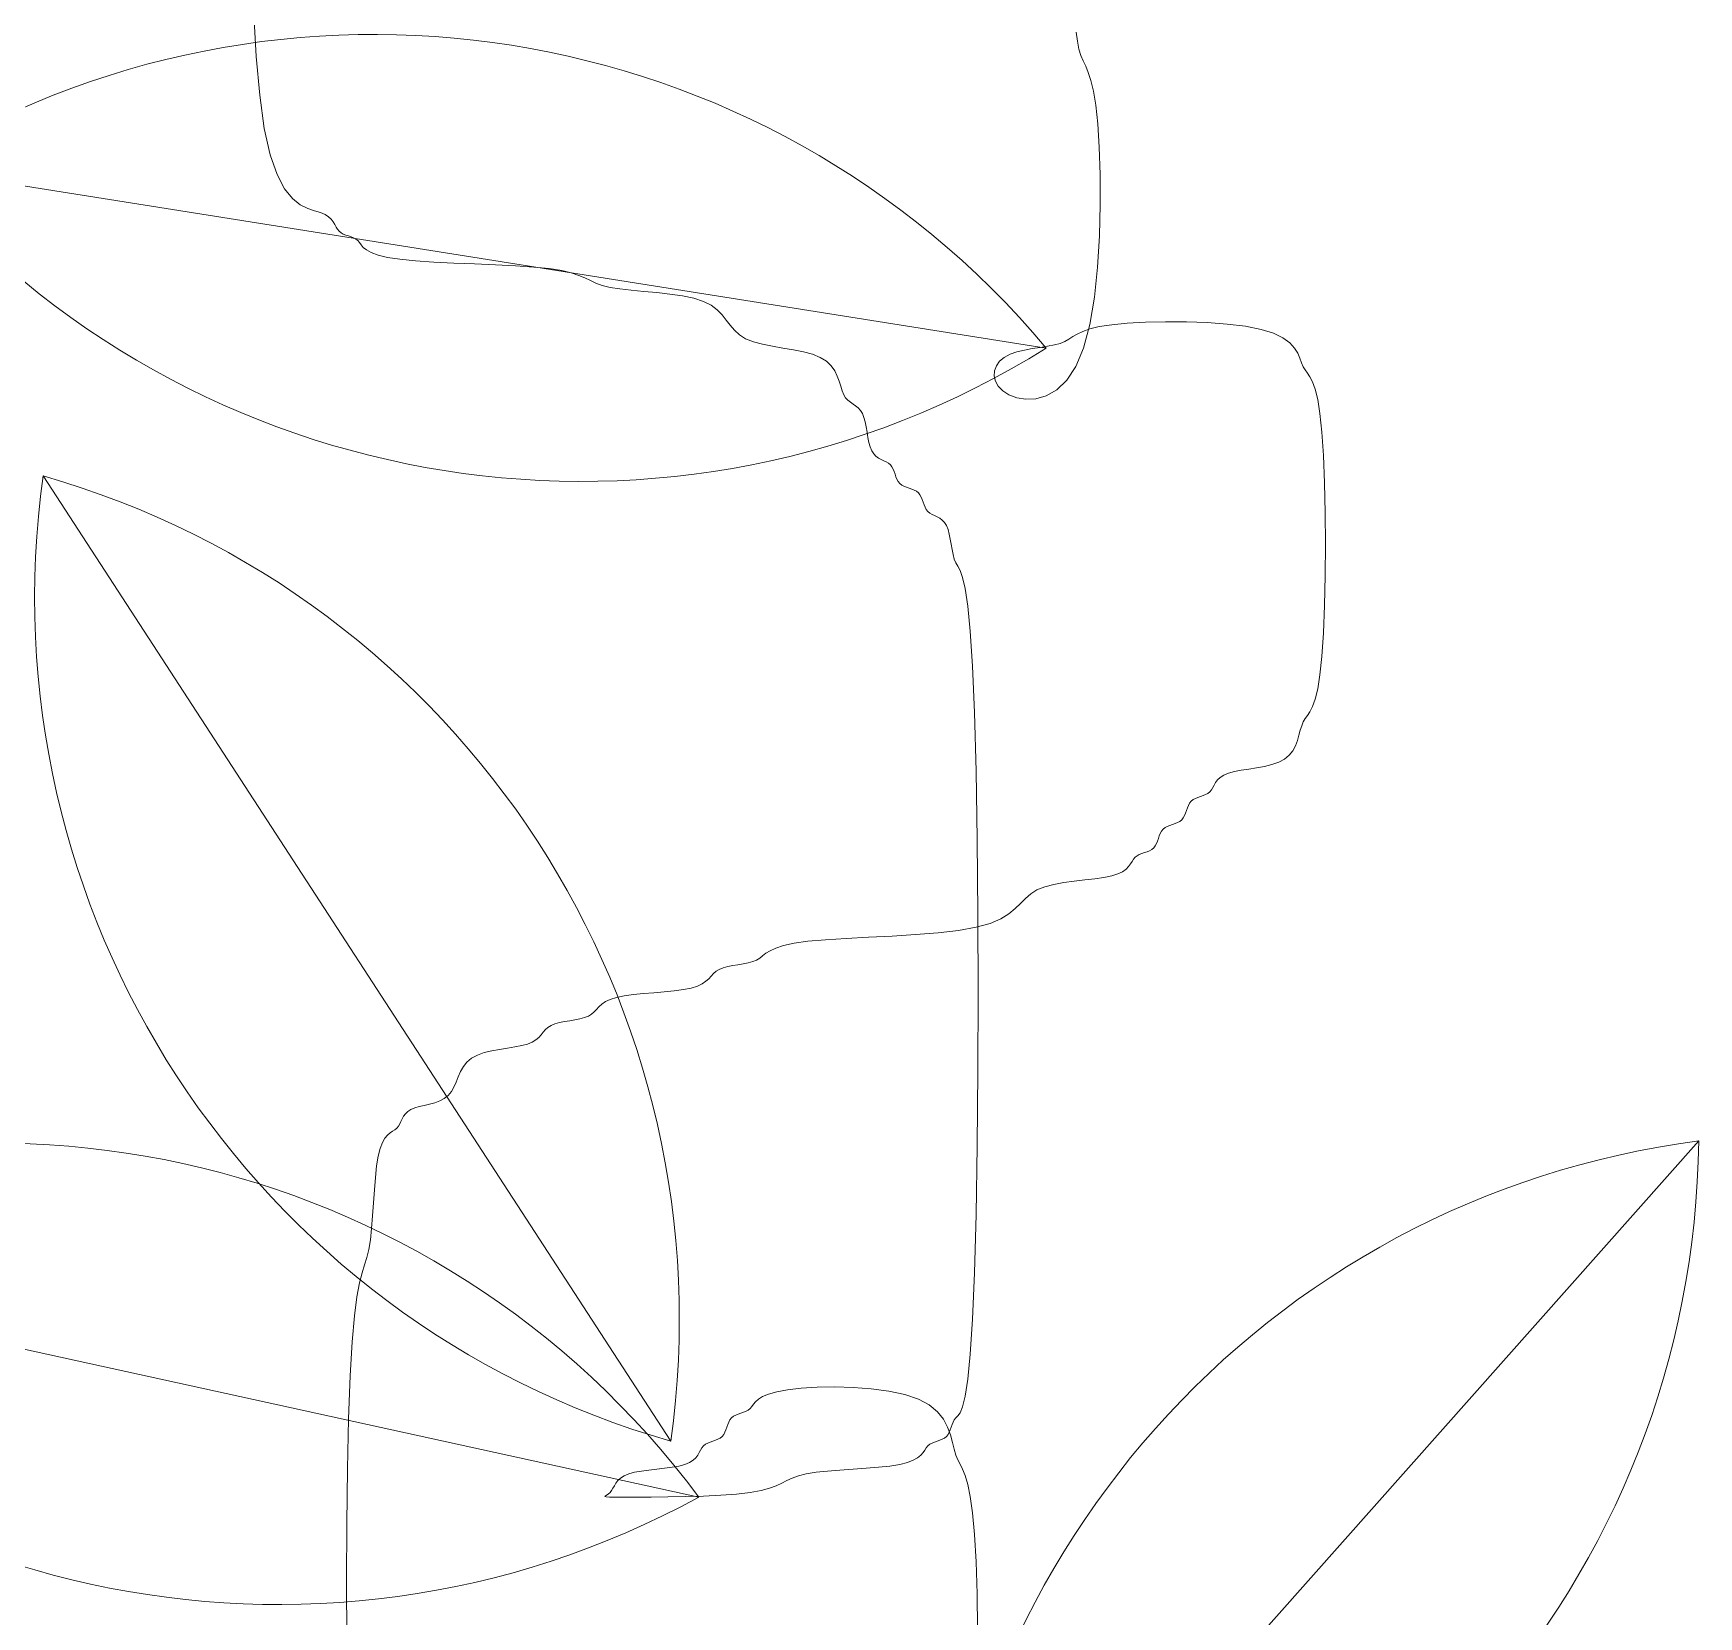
# Model space of a CAD drawing. Header units: millimetres. Extents: x 42 to 552, y 43 to 535.
# Drawn here: x 284.178 to 284.2739, y 504.5804 to 504.6715 of the extents above; entities that cross this region are included whole.
import ezdxf

# ---------------------------------------------------------------- set-up
doc = ezdxf.new("R2010")
doc.units = ezdxf.units.MM
doc.header["$LTSCALE"] = 0.75
doc.header["$MEASUREMENT"] = 0
doc.layers.add('Gramado', color=9, linetype='Continuous', lineweight=0)

# ---------------------------------------------------------------- blocks, each defined once
blk = doc.blocks.new('arbusto8vista')
for p, q in [((-0.5309027237564692, 0.4930207327481213), (-0.5306358024054703, 0.4881290578966286)), ((-0.1953628199315176, 0.4909351350094227), (-0.1952219963452819, 0.4898849791267281)), ((-0.1952219963452819, 0.4898849791267281), (-0.1950433389538659, 0.488986045691135)), ((-0.5306358024054703, 0.4881290578966286), (-0.5302427754092776, 0.4836658509153295)), ((-0.1950433389538659, 0.488986045691135), (-0.1948184407295059, 0.488263538291335)), ((-0.1948184407295059, 0.488263538291335), (-0.1945557091590331, 0.4876418449412654)), ((-0.1945557091590331, 0.4876418449412654), (-0.194267755357771, 0.4870201497611646)), ((-0.194267755357771, 0.4870201497611646), (-0.1939671904411284, 0.486297636871285)), ((-0.1939671904411284, 0.486297636871285), (-0.1936666255244859, 0.4853734903918649)), ((-0.1936666255244859, 0.4853734903918649), (-0.1933786717232238, 0.484146894443171)), ((-0.5302427754092776, 0.4836658509153295), (-0.5297110325705887, 0.4798453457393492)), ((-0.1933786717232238, 0.484146894443171), (-0.1931159401527225, 0.4825170331454416)), ((-0.1931159401527225, 0.4825170331454416), (-0.1928910419283625, 0.4803830906189148)), ((-0.5297110325705887, 0.4798453457393492), (-0.5290363706433823, 0.4768271676386888)), ((-0.1928910419283625, 0.4803830906189148), (-0.1927176389388308, 0.4776862576766661)), ((-0.1927176389388308, 0.4776862576766661), (-0.1926135961657849, 0.4745357519030051)), ((-0.5290363706433823, 0.4768271676386888), (-0.528248214186334, 0.4745525072230947)), ((-0.528248214186334, 0.4745525072230947), (-0.5273843947094292, 0.4729079464372177)), ((-0.1988096237131174, 0.4545740692399534), (-0.3297209789950557, 0.4753225673448611)), ((-0.1926135961657849, 0.4745357519030051), (-0.1925978293642174, 0.4710827975750789)), ((-0.5273843947094292, 0.4729079464372177), (-0.5264827437225961, 0.4717800672256942)), ((-0.5264827437225961, 0.4717800672256942), (-0.5255810927357629, 0.4710554515331751)), ((-0.5255810927357629, 0.4710554515331751), (-0.5247172732588581, 0.4706206813043252)), ((-0.5247172732588581, 0.4706206813043252), (-0.5239291168018099, 0.4703623384837812)), ((-0.5239291168018099, 0.4703623384837812), (-0.5232544548746034, 0.4701670050161937)), ((-0.5232544548746034, 0.4701670050161937), (-0.5227206101833701, 0.4699422662180552)), ((-0.5227206101833701, 0.4699422662180552), (-0.5223128702192241, 0.4696797208931116)), ((-0.1925978293642174, 0.4710827975750789), (-0.1926892542890926, 0.4674786189700058)), ((-0.5223128702192241, 0.4696797208931116), (-0.522006013669511, 0.4693919712169929)), ((-0.522006013669511, 0.4693919712169929), (-0.5217748192215481, 0.4690916193652583)), ((-0.5217748192215481, 0.4690916193652583), (-0.5215940655627094, 0.4687912675135379)), ((-0.5215940655627094, 0.4687912675135379), (-0.521438531380312, 0.4685035178374051)), ((-0.521438531380312, 0.4685035178374051), (-0.5212829953617018, 0.4682409725124757)), ((-0.5212829953617018, 0.4682409725124757), (-0.5211022361942241, 0.468016233714323)), ((-0.5211022361942241, 0.468016233714323), (-0.5208773379698926, 0.4678377029442089)), ((-0.5208773379698926, 0.4678377029442089), (-0.5206146063993913, 0.4676969790058791)), ((-0.5206146063993913, 0.4676969790058791), (-0.5203266525981292, 0.4675814600287538)), ((-0.5203266525981292, 0.4675814600287538), (-0.5200260876814866, 0.4674785441422387)), ((-0.5200260876814866, 0.4674785441422387), (-0.5197255227648441, 0.4673756294757396)), ((-0.5197255227648441, 0.4673756294757396), (-0.519437568963582, 0.4672601141586767)), ((-0.519437568963582, 0.4672601141586767), (-0.5191748373930807, 0.4671193963204416)), ((-0.5191748373930807, 0.4671193963204416), (-0.5189499391687491, 0.4669408740904402)), ((-0.5189499391687491, 0.4669408740904402), (-0.5187639255993872, 0.4667161461707963)), ((-0.5187639255993872, 0.4667161461707963), (-0.5185716087675871, 0.4664536135543784)), ((-0.5185716087675871, 0.4664536135543784), (-0.5183162409494173, 0.4661658778067874)), ((-0.5183162409494173, 0.4661658778067874), (-0.5179410744208894, 0.4658655404936098)), ((-0.1926892542890926, 0.4674786189700058), (-0.1929067866953744, 0.4638744403649468)), ((-0.5179410744208894, 0.4658655404936098), (-0.517389361458072, 0.4655652031804323)), ((-0.517389361458072, 0.4655652031804323), (-0.5166043543369767, 0.4652774674328413)), ((-0.5166043543369767, 0.4652774674328413), (-0.515529305333672, 0.4650149348164234)), ((-0.515529305333672, 0.4650149348164234), (-0.514107466724198, 0.4647902068967795)), ((-0.514107466724198, 0.4647902068967795), (-0.5123083627939593, 0.464611684666778)), ((-0.5123083627939593, 0.464611684666778), (-0.5102066058661308, 0.4644709668285429)), ((-0.5102066058661308, 0.4644709668285429), (-0.5079030802732518, 0.4643554515114658)), ((-0.5079030802732518, 0.4643554515114658), (-0.505498670347805, 0.464252536844981)), ((-0.505498670347805, 0.464252536844981), (-0.5030942604223867, 0.4641496209584659)), ((-0.5030942604223867, 0.4641496209584659), (-0.5007907348294793, 0.4640341019813405)), ((-0.5007907348294793, 0.4640341019813405), (-0.4986889779016792, 0.4638933780430108)), ((-0.4986889779016792, 0.4638933780430108), (-0.4968898739714405, 0.4637148472728967)), ((-0.4968898739714405, 0.4637148472728967), (-0.4954638318863545, 0.463490108474744)), ((-0.4954638318863545, 0.463490108474744), (-0.4943593585538508, 0.4632275631498146)), ((-0.4943593585538508, 0.4632275631498146), (-0.4934944853963259, 0.4629398134736817)), ((-0.4934944853963259, 0.4629398134736817), (-0.4927872438362613, 0.4626394616219613)), ((-0.4927872438362613, 0.4626394616219613), (-0.4921556652960817, 0.4623391097702267)), ((-0.4921556652960817, 0.4623391097702267), (-0.4915177811981835, 0.4620513600941081)), ((-0.1929067866953744, 0.4638744403649468), (-0.1932693423380272, 0.4604214860370206)), ((-0.4915177811981835, 0.4620513600941081), (-0.4907916229650482, 0.4617888147691644)), ((-0.4907916229650482, 0.4617888147691644), (-0.4898952220190722, 0.461564075971026)), ((-0.4898952220190722, 0.461564075971026), (-0.4887707800160968, 0.4613844949687689)), ((-0.4887707800160968, 0.4613844949687689), (-0.487457179545288, 0.461236419405509)), ((-0.487457179545288, 0.461236419405509), (-0.4860174734293139, 0.4611009460178366)), ((-0.4860174734293139, 0.4611009460178366), (-0.4845147144907287, 0.4609591715423704)), ((-0.4845147144907287, 0.4609591715423704), (-0.4830119555521151, 0.460792192715715)), ((-0.4830119555521151, 0.460792192715715), (-0.481572249436141, 0.4605811062744749)), ((-0.481572249436141, 0.4605811062744749), (-0.4802586489653322, 0.4603070089552403)), ((-0.4802586489653322, 0.4603070089552403), (-0.4791342069623568, 0.4599509974946301)), ((-0.1932693423380272, 0.4604214860370206), (-0.1937958369720434, 0.4572709802633597)), ((-0.4791342069623568, 0.4599509974946301), (-0.4782420094919928, 0.459501519898339)), ((-0.4782420094919928, 0.459501519898339), (-0.4775452755880565, 0.4589764292484659)), ((-0.4775452755880565, 0.4589764292484659), (-0.4769872575265879, 0.4584009298962144)), ((-0.4769872575265879, 0.4584009298962144), (-0.4765112075836271, 0.4578002261927594)), ((-0.4765112075836271, 0.4578002261927594), (-0.4760603780352426, 0.4571995224893044)), ((-0.4760603780352426, 0.4571995224893044), (-0.4755780211574461, 0.4566240231370529)), ((-0.4755780211574461, 0.4566240231370529), (-0.4750073892262776, 0.4560989324871798)), ((-0.1952451265931359, 0.4561871477163493), (-0.1946156460800808, 0.4564874995680839)), ((-0.1946156460800808, 0.4564874995680839), (-0.1937906997052892, 0.4567752492442025)), ((-0.1937958369720434, 0.4572709802633597), (-0.1945051863523872, 0.4545741473211109)), ((-0.1937906997052892, 0.4567752492442025), (-0.1927009290885451, 0.4570377945691462)), ((-0.1927009290885451, 0.4570377945691462), (-0.1912769758494903, 0.4572625333672846)), ((-0.1912769758494903, 0.4572625333672846), (-0.1894778555463574, 0.4574379136951734)), ((-0.1894778555463574, 0.4574379136951734), (-0.1873760794913153, 0.4575565845378833)), ((-0.1873760794913153, 0.4575565845378833), (-0.1850725329349814, 0.4576122451126281)), ((-0.1850725329349814, 0.4576122451126281), (-0.1826681011280016, 0.4575985946365932)), ((-0.1826681011280016, 0.4575985946365932), (-0.1802636693210218, 0.4575093323269925)), ((-0.1802636693210218, 0.4575093323269925), (-0.1779601227646879, 0.4573381574010398)), ((-0.1779601227646879, 0.4573381574010398), (-0.1758583467096457, 0.4570787690759204)), ((-0.1758583467096457, 0.4570787690759204), (-0.1740592264065128, 0.4567248665688766)), ((-0.1740592264065128, 0.4567248665688766), (-0.1726373749435481, 0.45627539985108)), ((-0.4750073892262776, 0.4560989324871798), (-0.4742917345177773, 0.4556494548908887)), ((-0.4742917345177773, 0.4556494548908887), (-0.4733921743662393, 0.4552923932998141)), ((-0.4733921743662393, 0.4552923932998141), (-0.4723412863386898, 0.4550109450673148)), ((-0.4723412863386898, 0.4550109450673148), (-0.4711895130605512, 0.4547799061472233)), ((-0.4711895130605512, 0.4547799061472233), (-0.4699872971570471, 0.4545740724933296)), ((-0.4699872971570471, 0.4545740724933296), (-0.4687850812535714, 0.4543682400594662)), ((-0.2004238464822379, 0.4545068608901488), (-0.1995221954953763, 0.4546486334847515)), ((-0.1995221954953763, 0.4546486334847515), (-0.1986583760184715, 0.4547841059065689)), ((-0.1986583760184715, 0.4547841059065689), (-0.1978702195614517, 0.4549321811140032)), ((-0.1978702195614517, 0.4549321811140032), (-0.1971955576342452, 0.4551117620654281)), ((-0.1971955576342452, 0.4551117620654281), (-0.196654356765066, 0.4553365008635666)), ((-0.196654356765066, 0.4553365008635666), (-0.1961951235553556, 0.455599046188496)), ((-0.1961951235553556, 0.455599046188496), (-0.1957484996248127, 0.4558867958646289)), ((-0.1957484996248127, 0.4558867958646289), (-0.1952451265931359, 0.4561871477163493)), ((-0.1945051863523872, 0.4545741473211109), (-0.1954047465039253, 0.4524465057298812)), ((-0.1726373749435481, 0.45627539985108), (-0.1715623167591502, 0.4557503219097327)), ((-0.1715623167591502, 0.4557503219097327), (-0.1707773041294445, 0.4551748364860089)), ((-0.1707773041294445, 0.4551748364860089), (-0.1702255893303857, 0.4545741473211109)), ((-0.1702255893303857, 0.4545741473211109), (-0.1698504246380992, 0.4539734581561987)), ((-0.4687850812535714, 0.4543682400594662), (-0.4676333079754045, 0.454137204799423)), ((-0.4676333079754045, 0.454137204799423), (-0.466582419947855, 0.4538557626670183)), ((-0.466582419947855, 0.4538557626670183), (-0.465682859796317, 0.4534987096160705)), ((-0.465682859796317, 0.4534987096160705), (-0.4649714086399399, 0.453049242898274)), ((-0.4649714086399399, 0.453049242898274), (-0.4644302015735207, 0.4525241649569267)), ((-0.2045516841584742, 0.4525241649569267), (-0.2041807255430683, 0.453049242898274)), ((-0.2041807255430683, 0.453049242898274), (-0.2036521353302305, 0.4534987096160705)), ((-0.2036521353302305, 0.4534987096160705), (-0.2029774734029957, 0.4538547124857217)), ((-0.2029774734029957, 0.4538547124857217), (-0.2021893169459759, 0.4541288033490218)), ((-0.2021893169459759, 0.4541288033490218), (-0.201325497469071, 0.454339885164373)), ((-0.201325497469071, 0.454339885164373), (-0.2004238464822379, 0.4545068608901488)), ((-0.1698504246380992, 0.4539734581561987), (-0.1695950623285682, 0.4533979727324891)), ((-0.1695950623285682, 0.4533979727324891), (-0.1694027546778329, 0.4528728947911276)), ((-0.1694027546778329, 0.4528728947911276), (-0.1692167539619618, 0.4524234280733452)), ((-0.4644302015735207, 0.4525241649569267), (-0.4640277121858389, 0.4519486795332028)), ((-0.4640277121858389, 0.4519486795332028), (-0.4637324140655039, 0.4513479903683049)), ((-0.4637324140655039, 0.4513479903683049), (-0.4635127808012669, 0.4507473012033927)), ((-0.4635127808012669, 0.4507473012033927), (-0.4633372859818223, 0.450171815779683)), ((-0.2047954843661728, 0.4513479903683049), (-0.2047587056187297, 0.4519486795332028)), ((-0.2046557148431134, 0.4507473012033927), (-0.2047954843661728, 0.4513479903683049)), ((-0.2047587056187297, 0.4519486795332028), (-0.2045516841584742, 0.4525241649569267)), ((-0.2043330914918329, 0.450171815779683), (-0.2046557148431134, 0.4507473012033927)), ((-0.1964556345314463, 0.4508607509792171), (-0.1976074078096133, 0.4497538728011534)), ((-0.1954047465039253, 0.4524465057298812), (-0.1964556345314463, 0.4508607509792171)), ((-0.1692167539619618, 0.4524234280733452), (-0.1689918721105244, 0.4520558733618856)), ((-0.1689918721105244, 0.4520558733618856), (-0.1687291596672651, 0.4517009196060258)), ((-0.1687291596672651, 0.4517009196060258), (-0.1684412268294295, 0.4512703527965698)), ((-0.1684412268294295, 0.4512703527965698), (-0.1681406837943484, 0.4506759589243785)), ((-0.4633372859818223, 0.450171815779683), (-0.4631744031958931, 0.4496467378383358)), ((-0.4631744031958931, 0.4496467378383358), (-0.4629926060321168, 0.4491972711205392)), ((-0.4629926060321168, 0.4491972711205392), (-0.4627677241806794, 0.4488402181204236)), ((-0.4627677241806794, 0.4488402181204236), (-0.4625050117374201, 0.4485587763438588)), ((-0.203821308754641, 0.4496467378383358), (-0.2043330914918329, 0.450171815779683)), ((-0.2031140610738476, 0.4491972711205392), (-0.203821308754641, 0.4496467378383358)), ((-0.2022145009223095, 0.4488549204552754), (-0.2031140610738476, 0.4491972711205392)), ((-0.20116361289476, 0.4486763950227299), (-0.2022145009223095, 0.4488549204552754)), ((-0.1988096237131174, 0.4490628609276968), (-0.2000118396165931, 0.448724705090882)), ((-0.1976074078096133, 0.4497538728011534), (-0.1988096237131174, 0.4490628609276968)), ((-0.1681406837943484, 0.4506759589243785), (-0.1678401407592389, 0.4498295239802985)), ((-0.1678401407592389, 0.4498295239802985), (-0.1675522079214318, 0.4486428339551338)), ((-0.4625050117374201, 0.4485587763438588), (-0.4622170788995845, 0.4483277420496563)), ((-0.4622170788995845, 0.4483277420496563), (-0.4619165358645034, 0.4481219114966564)), ((-0.4619165358645034, 0.4481219114966564), (-0.4616159928293939, 0.4479160809436422)), ((-0.4616159928293939, 0.4479160809436422), (-0.4613280599915868, 0.447685046649454)), ((-0.4613280599915868, 0.447685046649454), (-0.4610653475482991, 0.4474036048728891)), ((-0.4610653475482991, 0.4474036048728891), (-0.4608404656968617, 0.4470465518727735)), ((-0.4608404656968617, 0.4470465518727735), (-0.4606618212354476, 0.446597085154977)), ((-0.2000118396165931, 0.448724705090882), (-0.20116361289476, 0.4486763950227299)), ((-0.1675522079214318, 0.4486428339551338), (-0.1672894954781441, 0.4470276748397595)), ((-0.1672894954781441, 0.4470276748397595), (-0.1670646136267067, 0.4448958326250079)), ((-0.4606618212354476, 0.446597085154977), (-0.4605210073658554, 0.4460720072136297)), ((-0.4605210073658554, 0.4460720072136297), (-0.4604054138908111, 0.4454965217899058)), ((-0.4604054138908111, 0.4454965217899058), (-0.4603024306130408, 0.4448958326250079)), ((-0.4603024306130408, 0.4448958326250079), (-0.4601994473352988, 0.4442951434600957)), ((-0.4601994473352988, 0.4442951434600957), (-0.4600838538602545, 0.4437196580363718)), ((-0.4600838538602545, 0.4437196580363718), (-0.4599430399906623, 0.4431945800950245)), ((-0.4599430399906623, 0.4431945800950245), (-0.4597643955292483, 0.442745113377228)), ((-0.1670646136267067, 0.4448958326250079), (-0.166888070864843, 0.4421989996827449)), ((-0.4597643955292483, 0.442745113377228), (-0.4595395136778109, 0.4423891105075768)), ((-0.4595395136778109, 0.4423891105075768), (-0.4592768012345232, 0.4421150196442767)), ((-0.4592768012345232, 0.4421150196442767), (-0.458988868396716, 0.4419039378289256)), ((-0.458988868396716, 0.4419039378289256), (-0.4586883253616065, 0.4417369621031497)), ((-0.4586883253616065, 0.4417369621031497), (-0.4583877823265254, 0.441595189508547)), ((-0.4583877823265254, 0.441595189508547), (-0.4580998494886899, 0.4414597170867296)), ((-0.4580998494886899, 0.4414597170867296), (-0.4578371370454306, 0.4413116418793095)), ((-0.4578371370454306, 0.4413116418793095), (-0.4576122551939932, 0.4411320609278846)), ((-0.4576122551939932, 0.4411320609278846), (-0.4574336106560679, 0.4409073221297461)), ((-0.166888070864843, 0.4421989996827449), (-0.1667619688920752, 0.4390484939090982)), ((-0.482900609239266, 0.3287556658660122), (-0.5551789269381686, 0.4398597967792313)), ((-0.4574336106560679, 0.4409073221297461), (-0.457292796250897, 0.4406447768048025)), ((-0.457292796250897, 0.4406447768048025), (-0.457177201322196, 0.4403570271286696)), ((-0.457177201322196, 0.4403570271286696), (-0.4570742152135949, 0.4400566752769492)), ((-0.4570742152135949, 0.4400566752769492), (-0.4569712272688093, 0.4397563234252289)), ((-0.4569712272688093, 0.4397563234252289), (-0.456855626831441, 0.439468573749096)), ((-0.456855626831441, 0.439468573749096), (-0.4567148032452337, 0.4392060284241666)), ((-0.4567148032452337, 0.4392060284241666), (-0.4565361458537893, 0.4389812896260139)), ((-0.4565361458537893, 0.4389812896260139), (-0.4563112476294577, 0.4388027588050676)), ((-0.4563112476294577, 0.4388027588050676), (-0.4560485160589565, 0.438662034510898)), ((-0.4560485160589565, 0.438662034510898), (-0.4557605622576943, 0.4385465145679177)), ((-0.4557605622576943, 0.4385465145679177), (-0.4554599973410518, 0.4384435968005533)), ((-0.4554599973410518, 0.4384435968005533), (-0.4551594324244093, 0.4383406790331748)), ((-0.4551594324244093, 0.4383406790331748), (-0.4548714786231471, 0.4382251590902086)), ((-0.4548714786231471, 0.4382251590902086), (-0.4546087470526459, 0.4380844347960391)), ((-0.4546087470526459, 0.4380844347960391), (-0.4543838488283143, 0.4379059039750786)), ((-0.4543838488283143, 0.4379059039750786), (-0.4542051914368983, 0.4376811651769401)), ((-0.4542051914368983, 0.4376811651769401), (-0.4540643678506626, 0.4374186198519965)), ((-0.4540643678506626, 0.4374186198519965), (-0.4539487674133227, 0.4371308701758778)), ((-0.1667619688920752, 0.4390484939090982), (-0.1666863077084031, 0.4355955395811577)), ((-0.4539487674133227, 0.4371308701758778), (-0.4538457794685087, 0.4368305183241432)), ((-0.4538457794685087, 0.4368305183241432), (-0.4537427933599361, 0.4365301664724228)), ((-0.4537427933599361, 0.4365301664724228), (-0.4536271984312066, 0.4362424167962899)), ((-0.4536271984312066, 0.4362424167962899), (-0.4534863840260641, 0.4359798714713605)), ((-0.4534863840260641, 0.4359798714713605), (-0.4533077394881388, 0.4357551326732221)), ((-0.4533077394881388, 0.4357551326732221), (-0.4530828576367014, 0.4355755517217972)), ((-0.4530828576367014, 0.4355755517217972), (-0.4528201451934137, 0.4354274765143629)), ((-0.4528201451934137, 0.4354274765143629), (-0.4525322123556066, 0.4352920040925454)), ((-0.1666863077084031, 0.4355955395811577), (-0.1666610873138552, 0.4319913609760988)), ((-0.4525322123556066, 0.4352920040925454), (-0.4522316693204971, 0.4351502314979427)), ((-0.4522316693204971, 0.4351502314979427), (-0.4519311262853876, 0.4349832557721669)), ((-0.4519311262853876, 0.4349832557721669), (-0.4516431934475804, 0.4347721739568158)), ((-0.4516431934475804, 0.4347721739568158), (-0.4513804810043212, 0.4344980830935157)), ((-0.4513804810043212, 0.4344980830935157), (-0.4511555991528837, 0.4341420802238645)), ((-0.4511555991528837, 0.4341420802238645), (-0.45097695461493, 0.4336926135060679)), ((-0.45097695461493, 0.4336926135060679), (-0.4508361402097876, 0.4331675355647207)), ((-0.4508361402097876, 0.4331675355647207), (-0.4507205452810865, 0.4325920501409968)), ((-0.4507205452810865, 0.4325920501409968), (-0.4506175591724855, 0.4319913609760988)), ((-0.4506175591724855, 0.4319913609760988), (-0.4505145712276999, 0.4313906718111866)), ((-0.1666610873138552, 0.4319913609760988), (-0.1666863077084031, 0.4283871823710399)), ((-0.4505145712276999, 0.4313906718111866), (-0.4503989707903315, 0.430815186387477)), ((-0.4503989707903315, 0.430815186387477), (-0.4502581472041243, 0.4302901084461297)), ((-0.4502581472041243, 0.4302901084461297), (-0.4500794898126799, 0.4298406417283331)), ((-0.4500794898126799, 0.4298406417283331), (-0.4498545915883483, 0.4294541840076533)), ((-0.4498545915883483, 0.4294541840076533), (-0.449591860017847, 0.4289669091872099)), ((-0.449591860017847, 0.4289669091872099), (-0.4493039062165849, 0.428177185202486)), ((-0.4493039062165849, 0.428177185202486), (-0.4490033412999423, 0.4268833799889791)), ((-0.1666863077084031, 0.4283871823710399), (-0.1667619688920752, 0.4249342280430994)), ((-0.4490033412999423, 0.4268833799889791), (-0.4487027763832998, 0.4248838614821722)), ((-0.4487027763832998, 0.4248838614821722), (-0.4484148225820377, 0.4219769976175485)), ((-0.1667619688920752, 0.4249342280430994), (-0.166888070864843, 0.4217837222694385)), ((-0.4484148225820377, 0.4219769976175485), (-0.4481520910115364, 0.4179611563306054)), ((-0.166888070864843, 0.4217837222694385), (-0.1670646136267067, 0.4190868893271897)), ((-0.1670646136267067, 0.4190868893271897), (-0.1672894954781441, 0.4169550471124381)), ((-0.4481520910115364, 0.4179611563306054), (-0.4479271927872048, 0.4126347055568402)), ((-0.1672894954781441, 0.4169550471124381), (-0.1675522079214318, 0.4153398879970638)), ((-0.1675522079214318, 0.4153398879970638), (-0.1678401407592389, 0.4141531979718991)), ((-0.4479271927872048, 0.4126347055568402), (-0.4477506371718221, 0.4058926286404585)), ((-0.1684412268294295, 0.4127123691556278), (-0.1687291596672651, 0.4122818023461718)), ((-0.1681406837943484, 0.4133067630278049), (-0.1684412268294295, 0.4127123691556278)), ((-0.1678401407592389, 0.4141531979718991), (-0.1681406837943484, 0.4133067630278049)), ((-0.1695530271134942, 0.4105847492197086), (-0.1697085557872526, 0.4100092637959989)), ((-0.1693975002759487, 0.4111098271610558), (-0.1695530271134942, 0.4105847492197086)), ((-0.1692167539619618, 0.4115592938788524), (-0.1693975002759487, 0.4111098271610558)), ((-0.1689918721105244, 0.4119268485902978), (-0.1692167539619618, 0.4115592938788524)), ((-0.1687291596672651, 0.4122818023461718), (-0.1689918721105244, 0.4119268485902978)), ((-0.1701205038940259, 0.4088078854661887), (-0.1704273659524063, 0.4082324000424649)), ((-0.1698893076098784, 0.4094085746310867), (-0.1701205038940259, 0.4088078854661887)), ((-0.1697085557872526, 0.4100092637959989), (-0.1698893076098784, 0.4094085746310867)), ((-0.1728318265267319, 0.4066277616503697), (-0.1736956669670633, 0.4064166798350186)), ((-0.1720436509424701, 0.4069018525136698), (-0.1728318265267319, 0.4066277616503697)), ((-0.1713689726423411, 0.407257855383321), (-0.1720436509424701, 0.4069018525136698)), ((-0.1708351150976171, 0.4077073221011176), (-0.1713689726423411, 0.407257855383321)), ((-0.1704273659524063, 0.4082324000424649), (-0.1708351150976171, 0.4077073221011176)), ((-0.4477506371718221, 0.4058926286404585), (-0.4476245260179894, 0.398016370560569)), ((-0.1790741757768615, 0.4048697691347627), (-0.1793053720610374, 0.4045694172830423)), ((-0.1787673137185095, 0.4051575188108956), (-0.1790741757768615, 0.4048697691347627)), ((-0.1783595645732987, 0.405420064135825), (-0.1787673137185095, 0.4051575188108956)), ((-0.1778257070285747, 0.4056448029339776), (-0.1783595645732987, 0.405420064135825)), ((-0.1771510287284457, 0.4058243838853883), (-0.1778257070285747, 0.4056448029339776)), ((-0.1763628531441839, 0.4059724590928226), (-0.1771510287284457, 0.4058243838853883)), ((-0.1754990127038525, 0.4061079315146401), (-0.1763628531441839, 0.4059724590928226)), ((-0.1745973398354579, 0.4062497041092428), (-0.1754990127038525, 0.4061079315146401)), ((-0.1736956669670633, 0.4064166798350186), (-0.1745973398354579, 0.4062497041092428)), ((-0.1813545389116769, 0.4028534210392678), (-0.181642471749484, 0.4027379010962875)), ((-0.1810539958765673, 0.4029563388066322), (-0.1813545389116769, 0.4028534210392678)), ((-0.1807534528414578, 0.4030592565740108), (-0.1810539958765673, 0.4029563388066322)), ((-0.1804655200036507, 0.4031747765169769), (-0.1807534528414578, 0.4030592565740108)), ((-0.180202807560363, 0.4033155008111464), (-0.1804655200036507, 0.4031747765169769)), ((-0.179977925708954, 0.403494031632107), (-0.180202807560363, 0.4033155008111464)), ((-0.1797971793949671, 0.4037187704302454), (-0.179977925708954, 0.403494031632107)), ((-0.1796416525574216, 0.403981315755189), (-0.1797971793949671, 0.4037187704302454)), ((-0.1794861238836631, 0.4042690654313077), (-0.1796416525574216, 0.403981315755189)), ((-0.1793053720610374, 0.4045694172830423), (-0.1794861238836631, 0.4042690654313077)), ((-0.1827710844057719, 0.4010429084785159), (-0.1828866778808163, 0.400755158802383)), ((-0.1826681011280016, 0.4013432603302363), (-0.1827710844057719, 0.4010429084785159)), ((-0.1825651178502596, 0.4016436121819567), (-0.1826681011280016, 0.4013432603302363)), ((-0.1824495243752153, 0.4019313618580895), (-0.1825651178502596, 0.4016436121819567)), ((-0.1823087105056231, 0.4021939071830332), (-0.1824495243752153, 0.4019313618580895)), ((-0.1821300660441807, 0.4024186459811716), (-0.1823087105056231, 0.4021939071830332)), ((-0.1819051841927433, 0.4025971768021321), (-0.1821300660441807, 0.4024186459811716)), ((-0.181642471749484, 0.4027379010962875), (-0.1819051841927433, 0.4025971768021321)), ((-0.1855369210850029, 0.3989677502302271), (-0.1856777354901737, 0.3987052049052835)), ((-0.1853582765470776, 0.3991924890283656), (-0.1855369210850029, 0.3989677502302271)), ((-0.1851333946956402, 0.3993710198493261), (-0.1853582765470776, 0.3991924890283656)), ((-0.1848706822523809, 0.3995117441434957), (-0.1851333946956402, 0.3993710198493261)), ((-0.1845827494145453, 0.3996272640864618), (-0.1848706822523809, 0.3995117441434957)), ((-0.1842822063794358, 0.3997301818538403), (-0.1845827494145453, 0.3996272640864618)), ((-0.1839816633443547, 0.3998330996212047), (-0.1842822063794358, 0.3997301818538403)), ((-0.1836937305065192, 0.399948619564185), (-0.1839816633443547, 0.3998330996212047)), ((-0.1834310180632599, 0.4000893438583404), (-0.1836937305065192, 0.399948619564185)), ((-0.1832061362118225, 0.4002678746793009), (-0.1834310180632599, 0.4000893438583404)), ((-0.1830274917504084, 0.4004926134774536), (-0.1832061362118225, 0.4002678746793009)), ((-0.1828866778808163, 0.400755158802383), (-0.1830274917504084, 0.4004926134774536)), ((-0.4476245260179894, 0.398016370560569), (-0.4475488593256784, 0.3893839917050173)), ((-0.186434385887253, 0.3970417177265091), (-0.186659284111613, 0.3968631869563808)), ((-0.186255728495837, 0.3972664565246475), (-0.186434385887253, 0.3970417177265091)), ((-0.1861149049096014, 0.397529001849577), (-0.186255728495837, 0.3972664565246475)), ((-0.1859993044722614, 0.3978167515257098), (-0.1861149049096014, 0.397529001849577)), ((-0.1858963165274474, 0.3981171033774302), (-0.1859993044722614, 0.3978167515257098)), ((-0.1857933304188748, 0.3984174552291648), (-0.1858963165274474, 0.3981171033774302)), ((-0.1856777354901737, 0.3987052049052835), (-0.1857933304188748, 0.3984174552291648)), ((-0.189106885225101, 0.3951913618189593), (-0.189326520325551, 0.3948910245057817)), ((-0.1889313848970176, 0.3954790975665503), (-0.189106885225101, 0.3951913618189593)), ((-0.1887684929299951, 0.3957416301829682), (-0.1889313848970176, 0.3954790975665503)), ((-0.1885866829127565, 0.395966358102612), (-0.1887684929299951, 0.3957416301829682)), ((-0.1883617846883965, 0.3961448803326135), (-0.1885866829127565, 0.395966358102612)), ((-0.1880990531179236, 0.3962855981708486), (-0.1883617846883965, 0.3961448803326135)), ((-0.1878110993166615, 0.3964011134879257), (-0.1880990531179236, 0.3962855981708486)), ((-0.187510534400019, 0.3965040281544105), (-0.1878110993166615, 0.3964011134879257)), ((-0.187209969483348, 0.3966069440409257), (-0.187510534400019, 0.3965040281544105)), ((-0.1869220156820859, 0.396722463018051), (-0.187209969483348, 0.3966069440409257)), ((-0.186659284111613, 0.3968631869563808), (-0.1869220156820859, 0.396722463018051)), ((-0.1955812956925627, 0.3932108092539721), (-0.1967834897145053, 0.393043832308166)), ((-0.19437910167062, 0.3933525806285587), (-0.1955812956925627, 0.3932108092539721)), ((-0.1932273493558796, 0.3934880493903137), (-0.19437910167062, 0.3933525806285587)), ((-0.1921764804556005, 0.3936361184976533), (-0.1932273493558796, 0.3934880493903137)), ((-0.1912769366769282, 0.3938156909089514), (-0.1921764804556005, 0.3936361184976533)), ((-0.1905654983740419, 0.3940404188285953), (-0.1912769366769282, 0.3938156909089514)), ((-0.1900243004887159, 0.3943029514450132), (-0.1905654983740419, 0.3940404188285953)), ((-0.1896218166096446, 0.3945906871926042), (-0.1900243004887159, 0.3943029514450132)), ((-0.189326520325551, 0.3948910245057817), (-0.1896218166096446, 0.3945906871926042)), ((-0.2006055000387903, 0.3917531608633169), (-0.2012055471180929, 0.3912280702134439)), ((-0.1998856547081971, 0.3922026384595938), (-0.2006055000387903, 0.3917531608633169)), ((-0.1989861109295248, 0.3925586498693718), (-0.1998856547081971, 0.3922026384595938)), ((-0.1979352420292173, 0.3928327468327666), (-0.1989861109295248, 0.3925586498693718)), ((-0.1967834897145053, 0.393043832308166), (-0.1979352420292173, 0.3928327468327666)), ((-0.4475488593256784, 0.3893839917050173), (-0.4475236370949176, 0.3803735524616343)), ((-0.2031065846239244, 0.3894511634542823), (-0.2040471244737319, 0.3888756641020308)), ((-0.2023741208330989, 0.3900518671577373), (-0.2031065846239244, 0.3894511634542823)), ((-0.2017677645236802, 0.3906525708611781), (-0.2023741208330989, 0.3900518671577373)), ((-0.2012055471180929, 0.3912280702134439), (-0.2017677645236802, 0.3906525708611781)), ((-0.2089043088151072, 0.3875450844460886), (-0.2112687973134371, 0.3872709874826938)), ((-0.2068803066605653, 0.3879010958558666), (-0.2089043088151072, 0.3875450844460886)), ((-0.2052777089600966, 0.3883505734521577), (-0.2068803066605653, 0.3879010958558666)), ((-0.2040471244737319, 0.3888756641020308), (-0.2052777089600966, 0.3883505734521577)), ((-0.2299671725876635, 0.3855130471228563), (-0.2306218734952949, 0.3852127098096787)), ((-0.2290665650292283, 0.3858007828704473), (-0.2299671725876635, 0.3855130471228563)), ((-0.2278506924396879, 0.3860633154868651), (-0.2290665650292283, 0.3858007828704473)), ((-0.2262501964387695, 0.386288043406509), (-0.2278506924396879, 0.3860633154868651)), ((-0.2242261942841992, 0.3864676158178071), (-0.2262501964387695, 0.386288043406509)), ((-0.2218617057858978, 0.3866156849251468), (-0.2242261942841992, 0.3864676158178071)), ((-0.2192702263917283, 0.3867511536869159), (-0.2218617057858978, 0.3866156849251468)), ((-0.2165652515496674, 0.3868929250614883), (-0.2192702263917283, 0.3867511536869159)), ((-0.2138602767075781, 0.3870599020072945), (-0.2165652515496674, 0.3868929250614883)), ((-0.2112687973134371, 0.3872709874826938), (-0.2138602767075781, 0.3870599020072945)), ((-0.2343209969038753, 0.3835997061610499), (-0.2349221048556274, 0.3834967902745348)), ((-0.2337198889521517, 0.3837026208275489), (-0.2343209969038753, 0.3835997061610499)), ((-0.233144002313054, 0.3838181361446118), (-0.2337198889521517, 0.3837026208275489)), ((-0.2326185582992935, 0.3839588539828469), (-0.233144002313054, 0.3838181361446118)), ((-0.2321687782235244, 0.3841373762128484), (-0.2326185582992935, 0.3839588539828469)), ((-0.2318041201162089, 0.3843621041324923), (-0.2321687782235244, 0.3841373762128484)), ((-0.2314709888792663, 0.3846246367489101), (-0.2318041201162089, 0.3843621041324923)), ((-0.2311000261323954, 0.3849123724965011), (-0.2314709888792663, 0.3846246367489101)), ((-0.2306218734952949, 0.3852127098096787), (-0.2311000261323954, 0.3849123724965011)), ((-0.2380180209847254, 0.3816862790863098), (-0.2384404779717784, 0.3813985294101769)), ((-0.2376838385919768, 0.3819866309380302), (-0.2380180209847254, 0.3816862790863098)), ((-0.2374000988245371, 0.3822869827897506), (-0.2376838385919768, 0.3819866309380302)), ((-0.2371289697134387, 0.3825747324658835), (-0.2374000988245371, 0.3822869827897506)), ((-0.2368326192896575, 0.3828372777908129), (-0.2371289697134387, 0.3825747324658835)), ((-0.2364732155842546, 0.3830620165889655), (-0.2368326192896575, 0.3828372777908129)), ((-0.2360234355084856, 0.3832405473590796), (-0.2364732155842546, 0.3830620165889655)), ((-0.2354979914947251, 0.3833812712974094), (-0.2360234355084856, 0.3832405473590796)), ((-0.2349221048556274, 0.3834967902745348), (-0.2354979914947251, 0.3833812712974094)), ((-0.4475236370949176, 0.3803735524616343), (-0.4475488593256784, 0.3713631132182371)), ((-0.2483104183262981, 0.3798358596361595), (-0.2490229203324361, 0.3796111208380211)), ((-0.2474108581747316, 0.38001439045712), (-0.2483104183262981, 0.3798358596361595)), ((-0.2463599701472106, 0.3801551147512896), (-0.2474108581747316, 0.38001439045712)), ((-0.2452081968690436, 0.3802706346942557), (-0.2463599701472106, 0.3801551147512896)), ((-0.2440059809655395, 0.3803735524616343), (-0.2452081968690436, 0.3802706346942557)), ((-0.2428037650620638, 0.3804764702289987), (-0.2440059809655395, 0.3803735524616343)), ((-0.2416519917838968, 0.380591990171979), (-0.2428037650620638, 0.3804764702289987)), ((-0.2406011037563758, 0.3807327144661343), (-0.2416519917838968, 0.380591990171979)), ((-0.2397015436048093, 0.3809112452870949), (-0.2406011037563758, 0.3807327144661343)), ((-0.2389890415221601, 0.3811359840852333), (-0.2397015436048093, 0.3809112452870949)), ((-0.2384404779717784, 0.3813985294101769), (-0.2389890415221601, 0.3811359840852333)), ((-0.2511793163988898, 0.3779098271324415), (-0.2515387071742907, 0.3776850883342888)), ((-0.2508829756917521, 0.3781723724573709), (-0.2511793163988898, 0.3779098271324415)), ((-0.2506118535429493, 0.3784601221335038), (-0.2508829756917521, 0.3781723724573709)), ((-0.2503281184425816, 0.3787604739852242), (-0.2506118535429493, 0.3784601221335038)), ((-0.2499939388806638, 0.3790608258369588), (-0.2503281184425816, 0.3787604739852242)), ((-0.2495714833472675, 0.3793485755130774), (-0.2499939388806638, 0.3790608258369588)), ((-0.2490229203324361, 0.3796111208380211), (-0.2495714833472675, 0.3793485755130774)), ((-0.2564903125291664, 0.3761224185602856), (-0.2567414685322547, 0.3758346688841527)), ((-0.2562013277704409, 0.376384963885215), (-0.2564903125291664, 0.3761224185602856)), ((-0.255842987844801, 0.3766097026833677), (-0.2562013277704409, 0.376384963885215)), ((-0.2553932241419261, 0.376788233504314), (-0.255842987844801, 0.3766097026833677)), ((-0.2548677992553792, 0.3769289577984836), (-0.2553932241419261, 0.376788233504314)), ((-0.2542919335797365, 0.3770444777414497), (-0.2548677992553792, 0.3769289577984836)), ((-0.2536908475095458, 0.3771473955088283), (-0.2542919335797365, 0.3770444777414497)), ((-0.2530897614393552, 0.3772503132762068), (-0.2536908475095458, 0.3771473955088283)), ((-0.2525138957637125, 0.3773658332191729), (-0.2530897614393552, 0.3772503132762068)), ((-0.2519884708771656, 0.3775065575133425), (-0.2525138957637125, 0.3773658332191729)), ((-0.2515387071742907, 0.3776850883342888), (-0.2519884708771656, 0.3775065575133425)), ((-0.2608599359337234, 0.3739958028008346), (-0.2617616088020895, 0.3738540302062177)), ((-0.2599960954933636, 0.374131275222652), (-0.2608599359337234, 0.3739958028008346)), ((-0.2592079199091017, 0.3742793504300721), (-0.2599960954933636, 0.374131275222652)), ((-0.2585332416089727, 0.374458931381497), (-0.2592079199091017, 0.3742793504300721)), ((-0.2579983332144877, 0.3746836701796354), (-0.2585332416089727, 0.374458931381497)), ((-0.2575832281208648, 0.3749462155045791), (-0.2579983332144877, 0.3746836701796354)), ((-0.2572563999167983, 0.3752339651806977), (-0.2575832281208648, 0.3749462155045791)), ((-0.2569863221910396, 0.3755343170324323), (-0.2572563999167983, 0.3752339651806977)), ((-0.2567414685322547, 0.3758346688841527), (-0.2569863221910396, 0.3755343170324323)), ((-0.2655248843897198, 0.3723964122143428), (-0.2659399894833427, 0.3718713342729956)), ((-0.2649899759952064, 0.3728458789321394), (-0.2655248843897198, 0.3723964122143428)), ((-0.2643152976951058, 0.3732018818017906), (-0.2649899759952064, 0.3728458789321394)), ((-0.2635271221108439, 0.3734759726651049), (-0.2643152976951058, 0.3732018818017906)), ((-0.2626632816704841, 0.3736870544804418), (-0.2635271221108439, 0.3734759726651049)), ((-0.2617616088020895, 0.3738540302062177), (-0.2626632816704841, 0.3736870544804418)), ((-0.4475488593256784, 0.3713631132182371), (-0.4476245260179894, 0.3627307343626853)), ((-0.2665368954131679, 0.3706951596843737), (-0.2667817490719528, 0.3700944705194757)), ((-0.2662668176873808, 0.3712958488492859), (-0.2665368954131679, 0.3706951596843737)), ((-0.2659399894833427, 0.3718713342729956), (-0.2662668176873808, 0.3712958488492859)), ((-0.2676802297594065, 0.3685444404366081), (-0.2681299934622814, 0.3681884375669568)), ((-0.2673218898337666, 0.3689939071544046), (-0.2676802297594065, 0.3685444404366081)), ((-0.2670329050750411, 0.3695189850957519), (-0.2673218898337666, 0.3689939071544046)), ((-0.2667817490719528, 0.3700944705194757), (-0.2670329050750411, 0.3695189850957519)), ((-0.2726150209058176, 0.3664441038641826), (-0.2728262431638768, 0.3661563541880497)), ((-0.2723407485794951, 0.366706649189112), (-0.2726150209058176, 0.3664441038641826)), ((-0.2719845104299168, 0.3669313879872647), (-0.2723407485794951, 0.366706649189112)), ((-0.2715347467270419, 0.3671109689386753), (-0.2719845104299168, 0.3669313879872647)), ((-0.271009321840495, 0.3672590441461097), (-0.2715347467270419, 0.3671109689386753)), ((-0.2704334561648523, 0.3673945165679271), (-0.271009321840495, 0.3672590441461097)), ((-0.2698323700946617, 0.3675362891625298), (-0.2704334561648523, 0.3673945165679271)), ((-0.2692312840244426, 0.3677032648883056), (-0.2698323700946617, 0.3675362891625298)), ((-0.2686554183487999, 0.3679143467036567), (-0.2692312840244426, 0.3677032648883056)), ((-0.2681299934622814, 0.3681884375669568), (-0.2686554183487999, 0.3679143467036567)), ((-0.274086284648746, 0.3644277565820175), (-0.2743742384500081, 0.3642324247919646)), ((-0.2738235530782447, 0.3645978852408973), (-0.274086284648746, 0.3644277565820175)), ((-0.2735986548539131, 0.364780616685394), (-0.2738235530782447, 0.3645978852408973)), ((-0.2734189466127077, 0.3650053554835324), (-0.2735986548539131, 0.364780616685394)), ((-0.2732707670780883, 0.365267900808476), (-0.2734189466127077, 0.3650053554835324)), ((-0.2731352004950338, 0.3655556504845947), (-0.2732707670780883, 0.365267900808476)), ((-0.272993331108637, 0.3658560023363293), (-0.2731352004950338, 0.3655556504845947)), ((-0.2728262431638768, 0.3661563541880497), (-0.272993331108637, 0.3658560023363293)), ((-0.4476245260179894, 0.3627307343626853), (-0.4477506371718221, 0.3548544762827959)), ((-0.2752633220845553, 0.3631171514669234), (-0.2755260536550566, 0.3624429479843485)), ((-0.2749753682832932, 0.3636149281511933), (-0.2752633220845553, 0.3631171514669234)), ((-0.2746748033666506, 0.3639740839539485), (-0.2749753682832932, 0.3636149281511933)), ((-0.2743742384500081, 0.3642324247919646), (-0.2746748033666506, 0.3639740839539485)), ((-0.2117229357953363, 0.264233463783782), (-0.1236778428509808, 0.3633109320789885)), ((-0.2757509518793881, 0.361554511786693), (-0.2759296092708325, 0.3604308395529472)), ((-0.2755260536550566, 0.3624429479843485), (-0.2757509518793881, 0.361554511786693)), ((-0.2760704328570398, 0.3591181383453232), (-0.2761860332943797, 0.3576794178217568)), ((-0.2759296092708325, 0.3604308395529472), (-0.2760704328570398, 0.3591181383453232)), ((-0.2761860332943797, 0.3576794178217568), (-0.2762890212391937, 0.3561776876402263)), ((-0.4477506371718221, 0.3548544762827959), (-0.4479271927872048, 0.3481123993664141)), ((-0.2762890212391937, 0.3561776876402263), (-0.2763920073477948, 0.3546759574586815)), ((-0.2765076022764958, 0.3532372369351151), (-0.2766484166816383, 0.3519245357274912)), ((-0.2763920073477948, 0.3546759574586815), (-0.2765076022764958, 0.3532372369351151)), ((-0.2766484166816383, 0.3519245357274912), (-0.276827061219592, 0.3508008634937454)), ((-0.4796721637010535, 0.322303508122701), (-0.6091380630945196, 0.350708859900223)), ((-0.2773146555142887, 0.349061795795194), (-0.2776025883520958, 0.3481450025674064)), ((-0.2770519430710294, 0.3498903737937979), (-0.2773146555142887, 0.349061795795194)), ((-0.276827061219592, 0.3508008634937454), (-0.2770519430710294, 0.3498903737937979)), ((-0.4479271927872048, 0.3481123993664141), (-0.4481520910115364, 0.3427869987231134)), ((-0.2776025883520958, 0.3481450025674064), (-0.2779031313872053, 0.3469698671799222)), ((-0.2782036744223149, 0.345366262702214), (-0.278491607260122, 0.343164062203769)), ((-0.2779031313872053, 0.3469698671799222), (-0.2782036744223149, 0.345366262702214)), ((-0.4481520910115364, 0.3427869987231134), (-0.4484148225820377, 0.338778508349435)), ((-0.278491607260122, 0.343164062203769), (-0.2787543197034097, 0.3401931387540458)), ((-0.2787543197034097, 0.3401931387540458), (-0.2789792015548471, 0.3362833654225454)), ((-0.4484148225820377, 0.338778508349435), (-0.4487027763832998, 0.3358915969636627)), ((-0.4487027763832998, 0.3358915969636627), (-0.4490033412999423, 0.3339309332840799)), ((-0.2789792015548471, 0.3362833654225454), (-0.2791557443167108, 0.331339177134339)), ((-0.4728122016927045, 0.3335949012952142), (-0.4723245933968769, 0.3338952531469346)), ((-0.4723245933968769, 0.3338952531469346), (-0.4716352150587966, 0.3341830028230675)), ((-0.4716352150587966, 0.3341830028230675), (-0.4706936245122506, 0.3344455481479969)), ((-0.4706936245122506, 0.3344455481479969), (-0.4694493795909125, 0.3346702869461495)), ((-0.4694493795909125, 0.3346702869461495), (-0.4678751575121396, 0.3348446170927417)), ((-0.4678751575121396, 0.3348446170927417), (-0.4660361130275703, 0.334955936666347)), ((-0.4660361130275703, 0.334955936666347), (-0.4640205202724985, 0.3349916437963856)), ((-0.4640205202724985, 0.3349916437963856), (-0.4619166533821613, 0.3349391366122632)), ((-0.4619166533821613, 0.3349391366122632), (-0.4598127864918524, 0.3347858132433714)), ((-0.4598127864918524, 0.3347858132433714), (-0.4577971937367522, 0.3345190718191446)), ((-0.4577971937367522, 0.3345190718191446), (-0.4559581492522113, 0.3341263104689745)), ((-0.4559581492522113, 0.3341263104689745), (-0.4543839271734385, 0.3335949273222667)), ((-0.4490033412999423, 0.3339309332840799), (-0.4493039062165849, 0.3327011860289701)), ((-0.475418323819639, 0.3317633851084736), (-0.4751303909818319, 0.3318789050514397)), ((-0.4751303909818319, 0.3318789050514397), (-0.4748298479467223, 0.3319818228188183)), ((-0.4748298479467223, 0.3319818228188183), (-0.4745293049116128, 0.3320847405861826)), ((-0.4745293049116128, 0.3320847405861826), (-0.4742413720738057, 0.332200260529163)), ((-0.4742413720738057, 0.332200260529163), (-0.473978659630518, 0.3323409848233183)), ((-0.473978659630518, 0.3323409848233183), (-0.4737537777790806, 0.3325195156442788)), ((-0.4737537777790806, 0.3325195156442788), (-0.4735688279895101, 0.3327442544424173)), ((-0.4735688279895101, 0.3327442544424173), (-0.4733838768227656, 0.3330067997673609)), ((-0.4733838768227656, 0.3330067997673609), (-0.4731484821125775, 0.3332945494434938)), ((-0.4731484821125775, 0.3332945494434938), (-0.4728122016927045, 0.3335949012952142)), ((-0.4543839271734385, 0.3335949273222667), (-0.4531396821755891, 0.3329207218063175)), ((-0.4531396821755891, 0.3329207218063175), (-0.4521980910934644, 0.3321330985400408)), ((-0.4521980910934644, 0.3321330985400408), (-0.4515087113017273, 0.3312698634401841)), ((-0.449591860017847, 0.3320070239166171), (-0.4498545915883483, 0.3316531156653184)), ((-0.4493039062165849, 0.3327011860289701), (-0.449591860017847, 0.3320070239166171)), ((-0.4766625299509712, 0.3297806428145549), (-0.4765469364759269, 0.3300683924906878)), ((-0.4765469364759269, 0.3300683924906878), (-0.4764439531981566, 0.3303687443424081)), ((-0.4764439531981566, 0.3303687443424081), (-0.4763409699203862, 0.3306690961941428)), ((-0.4763409699203862, 0.3306690961941428), (-0.4762253764453703, 0.3309568458702614)), ((-0.4762253764453703, 0.3309568458702614), (-0.4760845625757781, 0.331219391195205)), ((-0.4760845625757781, 0.331219391195205), (-0.4759059181143357, 0.3314441299933435)), ((-0.4759059181143357, 0.3314441299933435), (-0.4756810362628983, 0.331622660814304)), ((-0.4756810362628983, 0.331622660814304), (-0.475418323819639, 0.3317633851084736)), ((-0.4515087113017273, 0.3312698634401841), (-0.451021100175069, 0.3303688224235657)), ((-0.451021100175069, 0.3303688224235657), (-0.4506848150881524, 0.3294677814069331)), ((-0.4507205452810865, 0.3300683924906878), (-0.4508361402097876, 0.3297806428145549)), ((-0.4506175591724855, 0.3303687443424081), (-0.4507205452810865, 0.3300683924906878)), ((-0.4505145712276999, 0.3306690961941428), (-0.4506175591724855, 0.3303687443424081)), ((-0.4503989707903315, 0.3309568458702614), (-0.4505145712276999, 0.3306690961941428)), ((-0.4502581472041243, 0.331219391195205), (-0.4503989707903315, 0.3309568458702614)), ((-0.4500794898126799, 0.3314441299933435), (-0.4502581472041243, 0.331219391195205)), ((-0.4498545915883483, 0.3316531156653184), (-0.4500794898126799, 0.3314441299933435)), ((-0.2791557443167108, 0.331339177134339), (-0.2792818462894786, 0.3255632562368902)), ((-0.479470401768765, 0.3277307385315282), (-0.4793148749312195, 0.3279932711479461)), ((-0.4793148749312195, 0.3279932711479461), (-0.4791341286172326, 0.32821799906759)), ((-0.4791341286172326, 0.32821799906759), (-0.4789092467657952, 0.3283965212975914)), ((-0.4789092467657952, 0.3283965212975914), (-0.4786465343225359, 0.3285372391358266)), ((-0.4786465343225359, 0.3285372391358266), (-0.4783586014847003, 0.3286527544528894)), ((-0.4783586014847003, 0.3286527544528894), (-0.4780580584495908, 0.3287556691193885)), ((-0.4780580584495908, 0.3287556691193885), (-0.4777575154145097, 0.3288585850059036)), ((-0.4777575154145097, 0.3288585850059036), (-0.4774695825766742, 0.328974103983029)), ((-0.4774695825766742, 0.328974103983029), (-0.4772068701334149, 0.3291148279213587)), ((-0.4772068701334149, 0.3291148279213587), (-0.4769819882819775, 0.3292933586914728)), ((-0.4769819882819775, 0.3292933586914728), (-0.4768033438205634, 0.3295180974896255)), ((-0.4768033438205634, 0.3295180974896255), (-0.4766625299509712, 0.3297806428145549)), ((-0.4534905875016477, 0.3279932711479461), (-0.4536608262360176, 0.3277307385315282)), ((-0.4533077394881388, 0.32821799906759), (-0.4534905875016477, 0.3279932711479461)), ((-0.4530828576367014, 0.3283965212975914), (-0.4533077394881388, 0.32821799906759)), ((-0.4528201451934137, 0.3285372391358266), (-0.4530828576367014, 0.3283965212975914)), ((-0.4525322123556066, 0.3286527544528894), (-0.4528201451934137, 0.3285372391358266)), ((-0.4522316693204971, 0.3287556691193885), (-0.4525322123556066, 0.3286527544528894)), ((-0.4519311262853876, 0.3288585850059036), (-0.4522316693204971, 0.3287556691193885)), ((-0.4516431934475804, 0.328974103983029), (-0.4519311262853876, 0.3288585850059036)), ((-0.4513804810043212, 0.3291148279213587), (-0.4516431934475804, 0.328974103983029)), ((-0.4511555991528837, 0.3292933586914728), (-0.4513804810043212, 0.3291148279213587)), ((-0.45097695461493, 0.3295180974896255), (-0.4511555991528837, 0.3292933586914728)), ((-0.4508361402097876, 0.3297806428145549), (-0.45097695461493, 0.3295180974896255)), ((-0.4506848150881524, 0.3294677814069331), (-0.4504494134156687, 0.3286045463070906)), ((-0.4504494134156687, 0.3286045463070906), (-0.4502644525322808, 0.3278169230407997)), ((-0.4819610255977125, 0.3258888096439279), (-0.4812863472976119, 0.3260673318739293)), ((-0.4812863472976119, 0.3260673318739293), (-0.4807524897528594, 0.3262920597935732)), ((-0.4807524897528594, 0.3262920597935732), (-0.4803447406076486, 0.3265545924099911)), ((-0.4803447406076486, 0.3265545924099911), (-0.4800378785492967, 0.3268423281575821)), ((-0.4800378785492967, 0.3268423281575821), (-0.4798066822651492, 0.3271426654707597)), ((-0.4798066822651492, 0.3271426654707597), (-0.4796259304425234, 0.3274430027839372)), ((-0.4796259304425234, 0.3274430027839372), (-0.479470401768765, 0.3277307385315282)), ((-0.4565360283361315, 0.3260673318739293), (-0.4576604703391354, 0.3258888096439279)), ((-0.4556469835681014, 0.3262920597935732), (-0.4565360283361315, 0.3260673318739293)), ((-0.4549723185805306, 0.3265545924099911), (-0.4556469835681014, 0.3262920597935732)), ((-0.4544742018634622, 0.3268423281575821), (-0.4549723185805306, 0.3265545924099911)), ((-0.4541148019069965, 0.3271426654707597), (-0.4544742018634622, 0.3268423281575821)), ((-0.4538562872011482, 0.3274430027839372), (-0.4541148019069965, 0.3271426654707597)), ((-0.4536608262360176, 0.3277307385315282), (-0.4538562872011482, 0.3274430027839372)), ((-0.4502644525322808, 0.3278169230407997), (-0.4500794898126799, 0.3271427175248647)), ((-0.4500794898126799, 0.3271427175248647), (-0.4498545915883483, 0.3265955818619943)), ((-0.4498545915883483, 0.3265955818619943), (-0.449591860017847, 0.3260925528987002)), ((-0.449591860017847, 0.3260925528987002), (-0.4493039062165849, 0.3255265136674268)), ((-0.4892227467162797, 0.3239165865991112), (-0.4889915504321323, 0.3242169384508315)), ((-0.4889915504321323, 0.3242169384508315), (-0.4886846883737803, 0.3245046881269644)), ((-0.4886846883737803, 0.3245046881269644), (-0.4882769392285695, 0.3247672334518938)), ((-0.4882769392285695, 0.3247672334518938), (-0.4877430816838171, 0.3249919722500465)), ((-0.4877430816838171, 0.3249919722500465), (-0.4870684033837165, 0.3251705030201606)), ((-0.4870684033837165, 0.3251705030201606), (-0.4862802277994547, 0.3253112269584904)), ((-0.4862802277994547, 0.3253112269584904), (-0.4854163873590949, 0.3254267459356157)), ((-0.4854163873590949, 0.3254267459356157), (-0.4845147144907287, 0.3255296618221308)), ((-0.4845147144907287, 0.3255296618221308), (-0.4836130416223341, 0.3256325764886299)), ((-0.4836130416223341, 0.3256325764886299), (-0.4827492011819743, 0.3257480918056928)), ((-0.4827492011819743, 0.3257480918056928), (-0.4819610255977125, 0.3258888096439279)), ((-0.4695291137259971, 0.3242169384508315), (-0.4701218108245655, 0.3239165865991112)), ((-0.468911195773785, 0.3245046881269644), (-0.4695291137259971, 0.3242169384508315)), ((-0.4681923934890619, 0.3247672334518938), (-0.468911195773785, 0.3245046881269644)), ((-0.4672970433928754, 0.3249919722500465), (-0.4681923934890619, 0.3247672334518938)), ((-0.4661726013898715, 0.3251705030201606), (-0.4672970433928754, 0.3249919722500465)), ((-0.4648590009190627, 0.3253112269584904), (-0.4661726013898715, 0.3251705030201606)), ((-0.4634192948030886, 0.3254267459356157), (-0.4648590009190627, 0.3253112269584904)), ((-0.4619165358645034, 0.3255296618221308), (-0.4634192948030886, 0.3254267459356157)), ((-0.4604137769259182, 0.3256325764886299), (-0.4619165358645034, 0.3255296618221308)), ((-0.4589740708099157, 0.3257480918056928), (-0.4604137769259182, 0.3256325764886299)), ((-0.4576604703391354, 0.3258888096439279), (-0.4589740708099157, 0.3257480918056928)), ((-0.4493039062165849, 0.3255265136674268), (-0.4490033412999423, 0.3247903472006328)), ((-0.4490033412999423, 0.3247903472006328), (-0.4487027763832998, 0.3237769365307628)), ((-0.2792818462894786, 0.3255632562368902), (-0.2793575074731507, 0.3192328469332892)), ((-0.4905005751437841, 0.322370719725896), (-0.4904722106923884, 0.3224347807851728)), ((-0.4903523913246488, 0.3223318630178085), (-0.4905005751437841, 0.322370719725896)), ((-0.4904722106923884, 0.3224347807851728), (-0.4903240452354112, 0.3225303472834469)), ((-0.4899709119700901, 0.3223119095731022), (-0.4903523913246488, 0.3223318630178085)), ((-0.4903240452354112, 0.3225303472834469), (-0.4901128260376879, 0.3226637203085261)), ((-0.4901128260376879, 0.3226637203085261), (-0.4898953003641964, 0.3228412009481758)), ((-0.4892993898152156, 0.3223045583040118), (-0.4899709119700901, 0.3223119095731022)), ((-0.4898953003641964, 0.3228412009481758), (-0.4897145540502095, 0.3230659397463143)), ((-0.4897145540502095, 0.3230659397463143), (-0.489559027212664, 0.3233284850712579)), ((-0.489559027212664, 0.3233284850712579), (-0.4894034985389339, 0.3236162347473908)), ((-0.4894034985389339, 0.3236162347473908), (-0.4892227467162797, 0.3239165865991112)), ((-0.4882810775950759, 0.3223035081227152), (-0.4892993898152156, 0.3223045583040118)), ((-0.486884449127956, 0.3223045583040118), (-0.4882810775950759, 0.3223035081227152)), ((-0.4851788625645668, 0.3223119095731022), (-0.486884449127956, 0.3223045583040118)), ((-0.4832588971388532, 0.3223318630178085), (-0.4851788625645668, 0.3223119095731022)), ((-0.481219132084675, 0.322370719725896), (-0.4832588971388532, 0.3223318630178085)), ((-0.479154146635949, 0.3224347807851728), (-0.481219132084675, 0.322370719725896)), ((-0.4771585200265633, 0.3225303472834469), (-0.479154146635949, 0.3224347807851728)), ((-0.4753268314904346, 0.3226637203085261), (-0.4771585200265633, 0.3225303472834469)), ((-0.4737536602614227, 0.3228412009481758), (-0.4753268314904346, 0.3226637203085261)), ((-0.4725052117879613, 0.3230659397463143), (-0.4737536602614227, 0.3228412009481758)), ((-0.4715341963766377, 0.3233284850712579), (-0.4725052117879613, 0.3230659397463143)), ((-0.470764950548471, 0.3236162347473766), (-0.4715341963766377, 0.3233284850712579)), ((-0.4701218108245655, 0.3239165865991112), (-0.470764950548471, 0.3236162347473766)), ((-0.4487027763832998, 0.3237769365307628), (-0.4484148225820377, 0.3223791646902612)), ((-0.4484148225820377, 0.3223791646902612), (-0.4481520910115364, 0.3204899147115867)), ((-0.4481520910115364, 0.3204899147115867), (-0.4479271927872048, 0.3180020696271697)), ((-0.2793575074731507, 0.3192328469332892), (-0.2793827278676986, 0.312625193426598)), ((-0.4479271927872048, 0.3180020696271697), (-0.4477516880216115, 0.3148557699671244)), ((-0.4477516880216115, 0.3148557699671244), (-0.447632932816191, 0.3111801862521162)), ((-0.2793827278676986, 0.312625193426598), (-0.2793575074731507, 0.306017539919921)), ((-0.447632932816191, 0.3111801862521162), (-0.4475772322695661, 0.3071517465004661))]:
    blk.add_line(p, q)
for centre, start, end in [((-0.2761989041684956, 0.3896539953042577), 39.99250789297904, 121.9953868831373), ((-0.2523316985396491, 0.540242641280571), 219.9925078929767, 301.9953868831336), ((-0.4551376696016689, 0.4258789684864439), 172.0444035257623, 254.0472825159209), ((-0.5829418665757657, 0.3427364941587996), 352.0444035257649, 74.04728251592248), ((-0.5607425940289943, 0.2620432222317817), 36.6237112759075, 118.626590266065), ((-0.2246852924478731, 0.3644117750054789), 277.3727001703446, 359.3755791605024), ((-0.1107154861984156, 0.2631326208572773), 97.37270017034291, 179.3755791605007), ((-0.5280676327664935, 0.4109691457911282), 216.6237112759052, 298.6265902660628)]:
    blk.add_arc(centre, 0.1010134482592243, start, end)

msp = doc.modelspace()

# ---------------------------------------------------------------- block references
at = {"layer": 'Gramado', "xscale": 0.5, "yscale": 0.5, "zscale": 0.5}
for p in [(284.3357124952245, 504.4260773757332), (284.4561385287025, 504.4260773757332)]:
    msp.add_blockref('arbusto8vista', p, dxfattribs=at)

doc.saveas('drawing.dxf')
